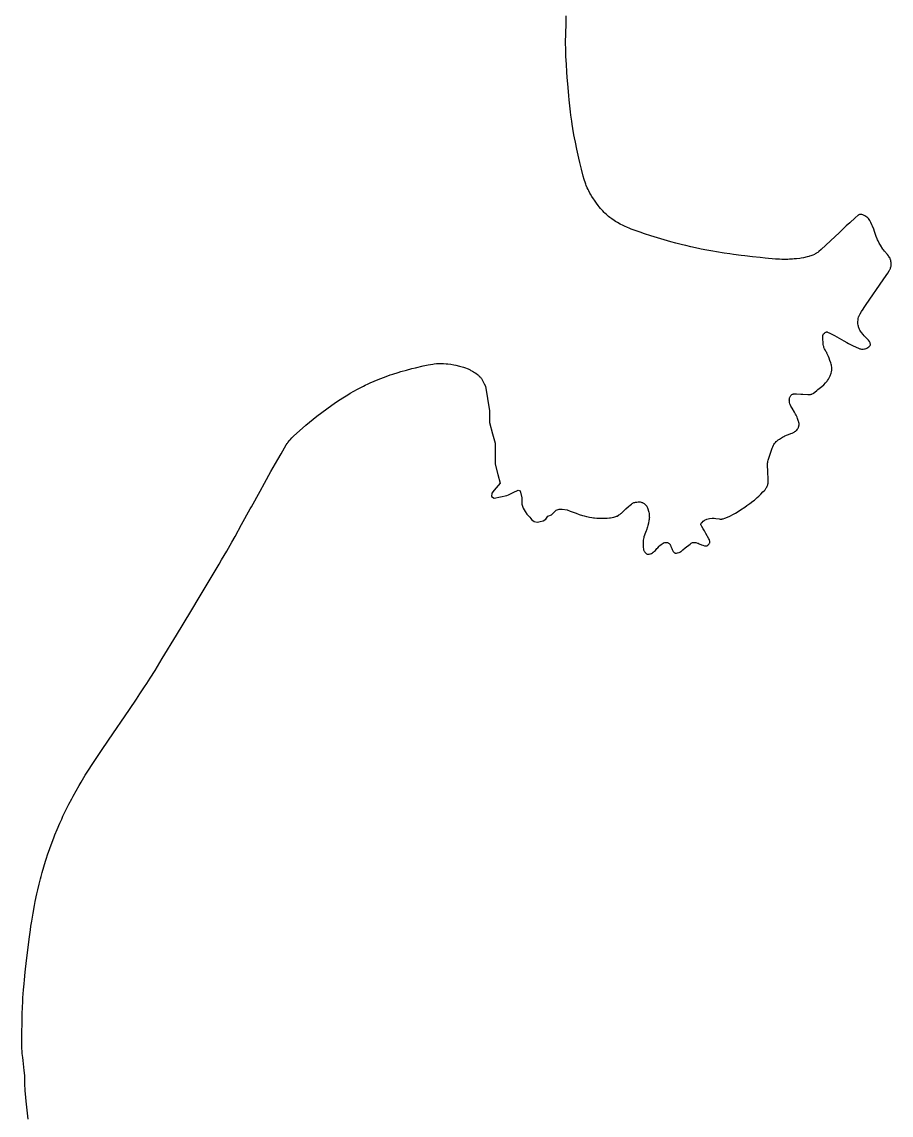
# Model space of a CAD drawing. Header units: millimetres. Extents: x 642261 to 742091, y 6812581 to 6930561.
# Drawn here: x 732677 to 733174, y 6890953 to 6891578 of the extents above; entities that cross this region are included whole.
import ezdxf

# ---------------------------------------------------------------- set-up
doc = ezdxf.new("R2010")
doc.units = ezdxf.units.MM
doc.layers.add('LimiteAreaMunicipio', color=10, linetype='Continuous')
doc.layers.add('LimiteRegional', color=10, linetype='Continuous')

# ---------------------------------------------------------------- blocks, each defined once
blk = doc.blocks.new('compartilhadora_AUTOCAD_OD_1_FMEBLOCK2')
at = {"layer": 'LimiteAreaMunicipio', "color": 7, "linetype": 'Continuous'}
blk.add_lwpolyline([(2805.29315, -6139.8824), (2804.17415, -6129.5943), (2803.96615, -6127.5434), (2803.59615, -6123.4374), (2803.53415, -6122.4863), (2803.49015, -6120.5803), (2803.49115, -6119.3082), (2803.49215, -6117.6114), (2803.47815, -6116.7644), (2803.42415, -6115.4955), (2803.37615, -6114.8614), (2803.07715, -6112.0104), (2802.61815, -6108.2144), (2802.41015, -6106.3143), (2802.22615, -6104.5834), (2801.97915, -6102.2754), (2801.87415, -6101.1194), (2801.76315, -6099.3843), (2801.73515, -6098.5153), (2801.71815, -6096.0063), (2801.76715, -6090.9863), (2801.84115, -6084.4023), (2801.89515, -6081.1104), (2801.93315, -6079.4163), (2802.05115, -6076.0334), (2802.22015, -6072.6523), (2802.35815, -6070.4003), (2802.69215, -6065.8994), (2802.98615, -6062.5264), (2803.20115, -6060.2783), (2803.66715, -6055.7843), (2804.44125, -6049.0473), (2806.11715, -6035.5734), (2806.64615, -6031.5644), (2806.93115, -6029.5653), (2807.38315, -6026.5733), (2808.12215, -6022.0984), (2808.93715, -6017.6393), (2809.37415, -6015.4155), (2810.31115, -6010.9783), (2810.81115, -6008.7643), (2811.60215, -6005.4514), (2812.34815, -6002.5114), (2812.73715, -6001.0444), (2813.34015, -5998.8453), (2814.28915, -5995.5515), (2815.29415, -5992.2643), (2815.81815, -5990.6233), (2816.43215, -5988.7583), (2817.70715, -5985.0523), (2819.04715, -5981.3804), (2819.97515, -5978.9513), (2820.61015, -5977.3394), (2821.91815, -5974.1364), (2823.44905, -5970.5643), (2824.50615, -5968.2014), (2825.22615, -5966.6334), (2826.70415, -5963.5174), (2827.84615, -5961.1974), (2828.62315, -5959.6584), (2830.21515, -5956.5994), (2831.03015, -5955.0794), (2832.69715, -5952.0573), (2834.41515, -5949.0603), (2835.58915, -5947.0764), (2836.38315, -5945.7594), (2838.00215, -5943.1393), (2839.43515, -5940.8744), (2842.33715, -5936.3744), (2845.28215, -5931.9094), (2847.26515, -5928.9484), (2851.26315, -5923.0553), (2863.33915, -5905.4675), (2867.32015, -5899.5824), (2869.29015, -5896.6264), (2871.89115, -5892.6673), (2873.17815, -5890.6794), (2875.08915, -5887.6834), (2877.90915, -5883.1563), (2882.02025, -5876.4355), (2890.20615, -5862.9664), (2898.34915, -5849.4703), (2903.75815, -5840.4614), (2914.54015, -5822.4263), (2916.01815, -5819.9322), (2918.93415, -5814.9254), (2921.80615, -5809.8943), (2923.69915, -5806.5283), (2927.44915, -5799.7773), (2932.35615, -5790.8282), (2933.02015, -5789.6172), (2937.97015, -5780.5784), (2940.46115, -5776.0643), (2944.23515, -5769.3093), (2948.07315, -5762.5804), (2950.02215, -5759.2304), (2952.99215, -5754.2253), (2953.55505, -5753.3504), (2953.69995, -5753.1475), (2953.95715, -5752.7874), (2954.81515, -5751.7073), (2955.26815, -5751.1863), (2956.21715, -5750.1764), (2957.21115, -5749.1984), (2964.24815, -5742.9353), (2970.54715, -5737.7374), (2978.97415, -5731.4313), (2980.30115, -5730.5093), (2982.31015, -5729.1524), (2985.36515, -5727.1734), (2988.12715, -5725.4743), (2989.52615, -5724.6473), (2991.64715, -5723.4335), (2993.79715, -5722.2533), (2994.88315, -5721.6763), (2997.07925, -5720.5484), (2998.18915, -5719.9974), (2999.87015, -5719.1874), (3001.00115, -5718.6614), (3003.26815, -5717.6534), (3005.54115, -5716.7033), (3007.06115, -5716.1004), (3010.11215, -5714.9603), (3012.41115, -5714.1613), (3013.95015, -5713.6514), (3017.04215, -5712.6854), (3018.59715, -5712.2263), (3021.72315, -5711.3494), (3024.87515, -5710.5224), (3026.99115, -5709.9924), (3031.26315, -5708.9773), (3033.13615, -5708.5683), (3034.07315, -5708.3834), (3035.47815, -5708.1363), (3036.88415, -5707.9283), (3037.58715, -5707.8404), (3038.99315, -5707.7004), (3039.69615, -5707.6494), (3040.75115, -5707.5994), (3042.01625, -5707.5864), (3042.86115, -5707.6093), (3044.55015, -5707.7204), (3045.39515, -5707.8074), (3047.08515, -5708.0373), (3048.77515, -5708.3324), (3049.90115, -5708.5605), (3052.15315, -5709.0774), (3053.66015, -5709.4854), (3054.39615, -5709.7154), (3055.48215, -5710.0954), (3056.55115, -5710.5214), (3057.08015, -5710.7533), (3058.13115, -5711.2553), (3058.65415, -5711.5264), (3059.43815, -5711.9603), (3060.74715, -5712.7524), (3061.37915, -5713.1724), (3062.28615, -5713.8423), (3062.85815, -5714.3193), (3063.13215, -5714.5684), (3063.52815, -5714.9564), (3064.02315, -5715.5023), (3064.25515, -5715.7883), (3064.58315, -5716.2353), (3065.02515, -5716.9473), (3066.23615, -5719.1744), (3067.01515, -5720.6635), (3069.33235, -5734.6349), (3069.33235, -5741.2837), (3070.99585, -5747.9324), (3072.42175, -5753.1563), (3072.42175, -5759.0927), (3072.42175, -5764.8426), (3072.42175, -5765.2664), (3074.08515, -5771.2026), (3075.27005, -5776.13), (3071.92735, -5780.0267), (3070.62735, -5781.7894), (3070.44165, -5783.645), (3071.83445, -5784.6656), (3079.07695, -5783.181), (3080.15965, -5782.667), (3082.79105, -5781.4182), (3085.66955, -5780.1194), (3086.87655, -5780.3978), (3087.80515, -5784.48), (3087.80515, -5788.0984), (3088.54795, -5790.4178), (3089.56935, -5792.1806), (3090.58185, -5793.8768), (3092.38515, -5795.4466), (3092.91325, -5796.2091), (3093.34495, -5796.8324), (3094.83805, -5798.0052), (3096.43775, -5798.4316), (3097.41695, -5798.2079), (3098.30415, -5798.0052), (3100.01055, -5797.6853), (3101.50365, -5796.6193), (3102.67675, -5795.0201), (3104.71705, -5794.1493), (3106.39305, -5792.4013), (3107.45375, -5791.5718), (3109.11375, -5790.973), (3110.91215, -5790.9268), (3113.62915, -5791.2954), (3115.34315, -5792.0004), (3117.65915, -5792.8893), (3118.83215, -5793.3113), (3120.61115, -5793.9173), (3122.44715, -5794.4909), (3123.32915, -5794.7664), (3124.78815, -5795.1614), (3125.76725, -5795.3844), (3126.42115, -5795.5164), (3127.73315, -5795.7423), (3128.72015, -5795.8783), (3129.37815, -5795.9543), (3130.69615, -5796.0714), (3131.35515, -5796.1124), (3132.67115, -5796.1633), (3133.98515, -5796.1734), (3134.85815, -5796.1583), (3136.59715, -5796.0803), (3137.89315, -5795.9754), (3138.54115, -5795.8974), (3139.50915, -5795.7384), (3140.46815, -5795.5134), (3140.94415, -5795.3723), (3141.57115, -5795.1504), (3141.88215, -5795.0234), (3142.21335, -5794.8716), (3143.02915, -5794.4434), (3143.31715, -5794.2664), (3143.85915, -5793.8983), (3144.36415, -5793.5134), (3144.68815, -5793.2444), (3145.32115, -5792.6813), (3147.27715, -5790.8405), (3148.83315, -5789.3954), (3149.63015, -5788.6873), (3150.47615, -5787.9884), (3150.92515, -5787.6413), (3151.18415, -5787.4673), (3151.36215, -5787.3684), (3151.73115, -5787.2054), (3152.30625, -5787.0343), (3152.69605, -5786.9573), (3153.46915, -5786.8523), (3154.31615, -5786.7873), (3154.74515, -5786.7854), (3155.39015, -5786.8323), (3156.03615, -5786.9524), (3156.35815, -5787.0423), (3156.78615, -5787.2004), (3156.99815, -5787.2954), (3157.31615, -5787.4604), (3157.78815, -5787.7614), (3158.15115, -5788.0443), (3158.36715, -5788.2413), (3158.74315, -5788.6524), (3158.90515, -5788.8664), (3159.18815, -5789.3144), (3159.42515, -5789.7864), (3159.56415, -5790.1144), (3159.81215, -5790.8044), (3160.17315, -5791.9903), (3160.32715, -5792.5874), (3160.51415, -5793.4833), (3160.64015, -5794.3783), (3160.68205, -5795.2276), (3160.68915, -5795.7144), (3160.66205, -5796.1563), (3160.57815, -5796.8144), (3160.45415, -5797.4954), (3160.16815, -5798.8555), (3159.83315, -5800.2124), (3159.58415, -5801.1143), (3159.03015, -5802.9093), (3158.87615, -5803.3454), (3158.53515, -5804.1964), (3158.05915, -5805.3174), (3157.83315, -5805.8864), (3157.53915, -5806.7684), (3157.44415, -5807.1343), (3157.30215, -5807.8684), (3157.20815, -5808.6054), (3157.09915, -5810.0803), (3157.06915, -5810.8823), (3157.07115, -5811.2834), (3157.09415, -5811.8863), (3157.18115, -5812.7914), (3157.33315, -5813.6953), (3157.43415, -5814.1473), (3157.59115, -5814.6433), (3157.69115, -5814.8773), (3157.87315, -5815.2114), (3158.09215, -5815.5284), (3158.21615, -5815.6814), (3158.42215, -5815.9033), (3158.90715, -5816.3274), (3159.07715, -5816.4453), (3159.43215, -5816.6194), (3159.79715, -5816.7154), (3160.04015, -5816.7363), (3160.20015, -5816.7323), (3160.50815, -5816.6814), (3161.10015, -5816.5054), (3161.39815, -5816.3994), (3161.84115, -5816.2154), (3162.49115, -5815.8804), (3162.90525, -5815.6124), (3163.10515, -5815.4654), (3163.39315, -5815.2253), (3163.64915, -5814.9864), (3164.12115, -5814.4953), (3165.00205, -5813.4984), (3165.46525, -5813.0133), (3166.33215, -5812.1924), (3166.77515, -5811.7962), (3167.45515, -5811.2213), (3168.51115, -5810.4034), (3168.81515, -5810.2174), (3169.03515, -5810.1193), (3169.50915, -5809.9823), (3169.84115, -5809.9344), (3170.06515, -5809.9213), (3170.51615, -5809.9433), (3171.01015, -5810.0403), (3171.47115, -5810.2144), (3171.68315, -5810.3294), (3172.01915, -5810.5674), (3172.17415, -5810.7023), (3172.38415, -5810.9264), (3172.56515, -5811.1754), (3172.64415, -5811.3104), (3172.79815, -5811.6133), (3173.06515, -5812.2293), (3173.54115, -5813.4704), (3173.81215, -5814.0824), (3174.18115, -5814.8545), (3174.39615, -5815.2223), (3174.67215, -5815.5704), (3174.84115, -5815.7343), (3175.04215, -5815.8814), (3175.18415, -5815.9534), (3175.48515, -5816.0464), (3175.64115, -5816.0694), (3175.96015, -5816.0774), (3176.28015, -5816.0443), (3176.89215, -5815.9084), (3177.78515, -5815.6434), (3178.22315, -5815.4693), (3178.64115, -5815.2463), (3178.83915, -5815.1114), (3179.19805, -5814.8354), (3179.88515, -5814.2664), (3181.20615, -5813.1054), (3181.88415, -5812.5383), (3183.25715, -5811.4495), (3183.96115, -5810.9314), (3184.69415, -5810.4514), (3185.07615, -5810.2283), (3185.39915, -5810.0854), (3185.62405, -5810.0214), (3186.09215, -5809.9593), (3186.33315, -5809.9575), (3186.82115, -5809.9984), (3187.30915, -5810.0885), (3188.24615, -5810.3413), (3188.58515, -5810.4513), (3189.25515, -5810.7114), (3190.58515, -5811.2823), (3191.25715, -5811.5324), (3192.24015, -5811.8434), (3192.74515, -5811.9384), (3193.08015, -5811.9524), (3193.24615, -5811.9404), (3193.49215, -5811.8944), (3193.68115, -5811.8344), (3194.05015, -5811.6584), (3194.39715, -5811.4174), (3194.67515, -5811.1593), (3194.80015, -5811.0183), (3194.96815, -5810.7934), (3195.16415, -5810.4385), (3195.23515, -5810.2544), (3195.30015, -5809.9783), (3195.31815, -5809.7434), (3195.31415, -5809.5843), (3195.27115, -5809.2613), (3195.13815, -5808.7753), (3195.01515, -5808.4554), (3194.72315, -5807.8463), (3193.07015, -5804.7723), (3192.22815, -5803.2693), (3191.56015, -5802.2024), (3190.63715, -5800.7863), (3190.24315, -5800.0773), (3190.16515, -5799.8333), (3190.16615, -5799.6138), (3190.24015, -5799.3384), (3190.32115, -5799.1724), (3190.54915, -5798.8394), (3190.84415, -5798.5083), (3191.53115, -5797.8554), (3192.08415, -5797.4044), (3192.45315, -5797.1574), (3192.69915, -5797.0154), (3193.19315, -5796.7773), (3193.56515, -5796.6343), (3194.31415, -5796.4243), (3195.07115, -5796.2864), (3196.62115, -5796.0904), (3196.85015, -5796.0664), (3197.31015, -5796.0503), (3197.77315, -5796.0723), (3198.70415, -5796.1954), (3200.57015, -5796.5273), (3201.18615, -5796.5914), (3201.49215, -5796.6044), (3202.10015, -5796.5784), (3202.40115, -5796.5353), (3202.84815, -5796.4254), (3203.92475, -5796.0608), (3206.32215, -5795.0773), (3207.06715, -5794.7233), (3208.53615, -5793.9643), (3209.98415, -5793.1464), (3210.94315, -5792.5714), (3212.85515, -5791.3643), (3215.30515, -5789.7464), (3216.49215, -5788.9313), (3218.23215, -5787.6834), (3219.93115, -5786.3854), (3220.76815, -5785.7093), (3222.42215, -5784.2933), (3223.24205, -5783.5463), (3224.46415, -5782.3704), (3225.69815, -5781.1173), (3226.29515, -5780.4664), (3226.85915, -5779.7973), (3227.12515, -5779.4554), (3227.61315, -5778.7574), (3227.83215, -5778.3994), (3228.12515, -5777.8534), (3228.34415, -5777.3574), (3228.43815, -5777.1043), (3228.55725, -5776.7214), (3228.68415, -5776.1343), (3228.74315, -5775.5333), (3228.74515, -5775.2274), (3228.69115, -5773.4874), (3228.53215, -5770.0063), (3228.45315, -5768.5393), (3228.34715, -5766.5834), (3228.31115, -5765.6053), (3228.30915, -5765.3034), (3228.33715, -5764.7023), (3228.40515, -5764.1065), (3228.47015, -5763.7104), (3228.64215, -5762.9254), (3228.80115, -5762.3393), (3229.17815, -5761.1744), (3230.03315, -5758.8553), (3230.43615, -5757.6914), (3230.99115, -5756.0074), (3231.31315, -5755.1864), (3231.69925, -5754.3793), (3231.92515, -5753.9814), (3232.33815, -5753.3673), (3232.64215, -5752.9873), (3232.85515, -5752.7463), (3233.30715, -5752.2894), (3233.66515, -5751.9674), (3234.42015, -5751.3653), (3235.21315, -5750.8074), (3236.85015, -5749.7533), (3237.60315, -5749.3244), (3238.12015, -5749.0754), (3239.18115, -5748.6454), (3240.26315, -5748.2613), (3241.71015, -5747.7393), (3242.42315, -5747.4423), (3243.12115, -5747.1034), (3243.46415, -5746.9124), (3243.96715, -5746.5953), (3244.46615, -5746.2243), (3244.69815, -5746.0234), (3245.02315, -5745.7033), (3245.45515, -5745.1774), (3245.70315, -5744.7924), (3245.81515, -5744.5893), (3245.96615, -5744.2713), (3246.10815, -5743.8963), (3246.18415, -5743.6414), (3246.29315, -5743.1224), (3246.32615, -5742.8604), (3246.35015, -5742.3353), (3246.32015, -5741.8133), (3246.27215, -5741.4703), (3246.22715, -5741.2454), (3246.10915, -5740.8064), (3245.73415, -5739.7054), (3245.52915, -5739.1584), (3245.19815, -5738.3423), (3244.65115, -5737.1363), (3244.35115, -5736.5423), (3243.70215, -5735.3863), (3242.34615, -5733.1164), (3241.71415, -5731.9573), (3241.32215, -5731.0943), (3241.15315, -5730.6403), (3240.94815, -5729.9414), (3240.81315, -5729.2324), (3240.77715, -5728.8773), (3240.76715, -5728.4073), (3240.77815, -5728.1743), (3240.81915, -5727.8303), (3240.93615, -5727.3253), (3241.09015, -5726.9094), (3241.18815, -5726.6984), (3241.35915, -5726.3864), (3241.66615, -5725.9434), (3242.02615, -5725.5554), (3242.22415, -5725.3914), (3242.50415, -5725.2113), (3242.65115, -5725.1394), (3242.87815, -5725.0594), (3243.23215, -5725.0043), (3243.80815, -5724.9964), (3244.96015, -5725.0274), (3247.26415, -5725.1663), (3248.41615, -5725.2154), (3251.30115, -5725.3124), (3252.26215, -5725.2973), (3252.74315, -5725.2673), (3252.93105, -5725.2474), (3253.29615, -5725.1743), (3253.64915, -5725.0644), (3253.87815, -5724.9714), (3254.32215, -5724.7454), (3254.64515, -5724.5465), (3255.27215, -5724.0884), (3256.48615, -5723.0614), (3257.09515, -5722.5613), (3258.62915, -5721.3364), (3259.36415, -5720.7153), (3260.43515, -5719.7464), (3261.47415, -5718.7044), (3261.98515, -5718.1463), (3262.41515, -5717.6374), (3262.68415, -5717.2904), (3263.18115, -5716.5773), (3263.40915, -5716.2114), (3263.82415, -5715.4624), (3264.18615, -5714.6884), (3264.39815, -5714.1603), (3264.52715, -5713.8024), (3264.75515, -5713.0733), (3264.91615, -5712.4123), (3264.97915, -5712.0754), (3265.05115, -5711.5664), (3265.10715, -5710.7963), (3265.09815, -5710.0244), (3265.06915, -5709.6413), (3264.96115, -5708.8844), (3264.88115, -5708.5124), (3264.72715, -5707.9664), (3264.49615, -5707.2683), (3264.00415, -5705.8814), (3263.47515, -5704.5053), (3263.10415, -5703.5944), (3262.32215, -5701.7873), (3262.14115, -5701.4074), (3261.74815, -5700.6744), (3261.20315, -5699.7064), (3260.94415, -5699.2064), (3260.59915, -5698.4114), (3260.42215, -5697.8713), (3260.32925, -5697.5104), (3260.19315, -5696.7863), (3260.14615, -5696.4234), (3260.08415, -5695.6984), (3260.01015, -5693.5213), (3259.89515, -5692.2794), (3259.90715, -5691.8663), (3259.93815, -5691.6594), (3260.01615, -5691.3844), (3260.07215, -5691.2463), (3260.18115, -5691.0403), (3260.40915, -5690.7304), (3260.82815, -5690.2834), (3261.04215, -5690.0863), (3261.36615, -5689.8373), (3261.69315, -5689.6574), (3261.85615, -5689.5973), (3262.12715, -5689.5508), (3262.34215, -5689.5623), (3262.58215, -5689.6384), (3263.91515, -5690.2773), (3264.80215, -5690.7293), (3266.57715, -5691.6783), (3271.90415, -5694.6663), (3273.68215, -5695.6234), (3274.57315, -5696.0813), (3277.25715, -5697.4084), (3278.61615, -5698.0553), (3280.66415, -5698.9874), (3281.12015, -5699.1574), (3281.43415, -5699.2424), (3282.08005, -5699.3474), (3282.41115, -5699.3674), (3283.08015, -5699.3464), (3283.75215, -5699.2454), (3284.19715, -5699.1343), (3284.78115, -5698.9364), (3285.06815, -5698.8164), (3285.60015, -5698.5494), (3285.85915, -5698.3964), (3286.22415, -5698.1443), (3286.55115, -5697.8664), (3286.69515, -5697.7173), (3286.93815, -5697.4023), (3287.03315, -5697.2364), (3287.13615, -5696.9774), (3287.18515, -5696.6933), (3287.18415, -5696.4954), (3287.11115, -5696.0873), (3287.04325, -5695.8783), (3286.85915, -5695.4623), (3286.62415, -5695.0554), (3286.44915, -5694.7954), (3286.07915, -5694.3174), (3285.74415, -5693.9373), (3285.04615, -5693.2184), (3283.63415, -5691.8213), (3282.97515, -5691.0754), (3282.00915, -5689.8334), (3281.56415, -5689.1834), (3281.14715, -5688.4824), (3280.95015, -5688.1063), (3280.72115, -5687.6084), (3280.58815, -5687.2744), (3280.36615, -5686.6054), (3280.27615, -5686.2693), (3280.13815, -5685.5974), (3280.05115, -5684.9244), (3280.02115, -5684.4763), (3280.02215, -5683.5844), (3280.07515, -5682.8603), (3280.11815, -5682.4974), (3280.21015, -5681.9533), (3280.41715, -5681.1404), (3280.60715, -5680.6044), (3280.72015, -5680.3384), (3280.91315, -5679.9423), (3281.31015, -5679.2073), (3282.11415, -5677.8074), (3282.93615, -5676.4733), (3283.49715, -5675.6044), (3284.66215, -5673.8745), (3294.45415, -5659.7143), (3296.19315, -5657.1983), (3297.04715, -5655.9203), (3297.89315, -5654.5784), (3298.31315, -5653.8714), (3298.47615, -5653.5613), (3298.56915, -5653.3514), (3298.72215, -5652.9254), (3298.87815, -5652.2764), (3298.94315, -5651.8404), (3299.01115, -5650.9724), (3299.01615, -5650.1753), (3298.99315, -5649.7754), (3298.92115, -5649.1744), (3298.79815, -5648.5744), (3298.71615, -5648.2753), (3298.50715, -5647.6773), (3298.37815, -5647.3803), (3298.15215, -5646.9364), (3297.77315, -5646.3183), (3297.50215, -5645.9363), (3296.92915, -5645.2274), (3295.14815, -5643.2824), (3294.60415, -5642.5974), (3294.35315, -5642.2314), (3292.86915, -5639.9204), (3292.16615, -5638.7394), (3291.52315, -5637.5255), (3291.23125, -5636.9013), (3290.95015, -5636.2334), (3290.45515, -5634.8764), (3289.57015, -5632.1264), (3289.08615, -5630.7624), (3288.41115, -5629.0593), (3288.05315, -5628.2224), (3287.46615, -5626.9813), (3287.02915, -5626.1605), (3286.79315, -5625.7514), (3286.41415, -5625.1393), (3286.11315, -5624.7243), (3285.89115, -5624.4693), (3285.40315, -5624.0093), (3285.14015, -5623.8024), (3284.58415, -5623.4303), (3283.99715, -5623.1093), (3283.59515, -5622.9213), (3282.78215, -5622.5982), (3282.27015, -5622.4573), (3281.99715, -5622.4134), (3281.57915, -5622.3874), (3281.16515, -5622.4153), (3280.96415, -5622.4514), (3280.58405, -5622.5733), (3280.40815, -5622.6614), (3280.16815, -5622.8283), (3278.52815, -5624.2433), (3275.31715, -5627.1313), (3273.34915, -5628.9434), (3269.45515, -5632.5914), (3264.27815, -5637.4712), (3261.66315, -5639.9003), (3259.01315, -5642.3113), (3257.67015, -5643.5074), (3257.02925, -5644.0334), (3256.58215, -5644.3565), (3256.27615, -5644.5603), (3255.64615, -5644.9394), (3255.16015, -5645.2013), (3254.15615, -5645.6684), (3253.11615, -5646.0654), (3252.40715, -5646.2933), (3251.93015, -5646.4303), (3250.96415, -5646.6704), (3248.95315, -5647.0834), (3247.61015, -5647.3163), (3246.71415, -5647.4524), (3244.92015, -5647.6824), (3243.57315, -5647.8173), (3242.67515, -5647.8894), (3240.87915, -5647.9944), (3239.98215, -5648.0264), (3238.18815, -5648.0524), (3236.39615, -5648.0274), (3235.20315, -5647.9834), (3232.82315, -5647.8323), (3227.01415, -5647.3313), (3224.11015, -5647.0554), (3219.75615, -5646.6044), (3215.40325, -5646.1065), (3213.22715, -5645.8383), (3208.87615, -5645.2623), (3206.70215, -5644.9534), (3203.44115, -5644.4624), (3199.09515, -5643.7513), (3196.92315, -5643.3714), (3193.66615, -5642.7694), (3190.41115, -5642.1264), (3188.78415, -5641.7893), (3184.41715, -5640.8324), (3181.52815, -5640.1574), (3179.61015, -5639.6904), (3175.79215, -5638.7173), (3172.94325, -5637.9524), (3171.05015, -5637.4253), (3167.27415, -5636.3314), (3165.39215, -5635.7644), (3161.63415, -5634.5904), (3157.88315, -5633.3624), (3155.38405, -5632.5134), (3150.38615, -5630.7445), (3149.07015, -5630.2434), (3148.20615, -5629.8894), (3146.51015, -5629.1313), (3145.67515, -5628.7283), (3144.03215, -5627.8693), (3142.41615, -5626.9413), (3141.35215, -5626.2834), (3140.64815, -5625.8274), (3139.24815, -5624.8703), (3138.10515, -5624.0254), (3137.37215, -5623.4423), (3136.89515, -5623.0443), (3135.97015, -5622.2283), (3135.29815, -5621.5962), (3134.86015, -5621.1664), (3134.00715, -5620.2844), (3132.77615, -5618.9043), (3131.98415, -5617.9454), (3131.46615, -5617.2884), (3130.45215, -5615.9314), (3129.25715, -5614.2343), (3128.68415, -5613.3813), (3127.85815, -5612.0933), (3127.07515, -5610.7914), (3126.70015, -5610.1344), (3125.98715, -5608.8064), (3125.65015, -5608.1334), (3125.16915, -5607.1133), (3124.57715, -5605.7304), (3124.30315, -5605.0273), (3123.92015, -5603.9574), (3123.57415, -5602.8683), (3123.41415, -5602.3164), (3122.88215, -5600.3844), (3121.86415, -5596.5184), (3120.90615, -5592.6524), (3120.30115, -5590.0723), (3119.91215, -5588.3523), (3119.16915, -5584.9104), (3118.38815, -5581.0334), (3117.89915, -5578.4464), (3117.58715, -5576.7194), (3116.99715, -5573.2633), (3116.58415, -5570.6674), (3116.32315, -5568.9354), (3115.83215, -5565.4664), (3115.60415, -5563.7284), (3115.17915, -5560.2483), (3114.79715, -5556.7614), (3114.56515, -5554.4314), (3114.15915, -5549.7594), (3113.70415, -5543.8223), (3113.49415, -5540.8524), (3113.21515, -5536.3984), (3112.99415, -5531.9443), (3112.91115, -5529.7184), (3112.83415, -5526.7494), (3112.81115, -5525.2654), (3112.79815, -5523.0384), (3112.83015, -5519.7003), (3113.01515, -5512.3454), (3113.13715, -5508.6684)], dxfattribs=at)

msp = doc.modelspace()

# ---------------------------------------------------------------- linework, layer by layer
at = {"layer": 'LimiteRegional', "color": 7, "linetype": 'Continuous'}
msp.add_lwpolyline([(732680.636, 6890950.346), (732679.517, 6890960.6341), (732679.309, 6890962.685), (732678.939, 6890966.791), (732678.877, 6890967.7421), (732678.833, 6890969.6481), (732678.834, 6890970.9202), (732678.835, 6890972.617), (732678.821, 6890973.464), (732678.767, 6890974.7329), (732678.719, 6890975.367), (732678.42, 6890978.218), (732677.961, 6890982.014), (732677.753, 6890983.9141), (732677.569, 6890985.645), (732677.322, 6890987.953), (732677.217, 6890989.109), (732677.106, 6890990.8441), (732677.078, 6890991.7131), (732677.061, 6890994.2221), (732677.11, 6890999.2421), (732677.184, 6891005.8261), (732677.238, 6891009.118), (732677.276, 6891010.8121), (732677.394, 6891014.195), (732677.563, 6891017.5761), (732677.701, 6891019.8281), (732678.035, 6891024.329), (732678.329, 6891027.702), (732678.544, 6891029.9501), (732679.01, 6891034.4441), (732679.7841, 6891041.1811), (732681.46, 6891054.655), (732681.989, 6891058.664), (732682.274, 6891060.6631), (732682.726, 6891063.6551), (732683.465, 6891068.13), (732684.28, 6891072.5891), (732684.717, 6891074.8129), (732685.654, 6891079.2501), (732686.154, 6891081.4641), (732686.945, 6891084.777), (732687.691, 6891087.717), (732688.08, 6891089.184), (732688.683, 6891091.3831), (732689.632, 6891094.6769), (732690.637, 6891097.9641), (732691.161, 6891099.6051), (732691.775, 6891101.4701), (732693.05, 6891105.1761), (732694.39, 6891108.848), (732695.318, 6891111.2771), (732695.953, 6891112.889), (732697.261, 6891116.092), (732698.7919, 6891119.6641), (732699.849, 6891122.027), (732700.569, 6891123.595), (732702.047, 6891126.711), (732703.189, 6891129.031), (732703.966, 6891130.57), (732705.558, 6891133.629), (732706.373, 6891135.149), (732708.04, 6891138.1711), (732709.758, 6891141.1681), (732710.932, 6891143.152), (732711.726, 6891144.469), (732713.345, 6891147.0891), (732714.778, 6891149.354), (732717.68, 6891153.854), (732720.625, 6891158.319), (732722.608, 6891161.28), (732726.606, 6891167.1731), (732738.682, 6891184.7609), (732742.663, 6891190.646), (732744.633, 6891193.602), (732747.234, 6891197.5611), (732748.521, 6891199.549), (732750.432, 6891202.545), (732753.252, 6891207.0721), (732757.3631, 6891213.7929), (732765.549, 6891227.262), (732773.692, 6891240.7581), (732779.101, 6891249.767), (732789.883, 6891267.8021), (732791.361, 6891270.2962), (732794.277, 6891275.303), (732797.149, 6891280.3341), (732799.042, 6891283.7001), (732802.792, 6891290.4511), (732807.699, 6891299.4002), (732808.363, 6891300.6112), (732813.313, 6891309.65), (732815.804, 6891314.1641), (732819.578, 6891320.9191), (732823.416, 6891327.648), (732825.365, 6891330.998), (732828.335, 6891336.0031), (732828.8979, 6891336.878), (732829.0428, 6891337.0809), (732829.3, 6891337.441), (732830.158, 6891338.5211), (732830.611, 6891339.0421), (732831.56, 6891340.052), (732832.554, 6891341.03), (732839.591, 6891347.2931), (732845.89, 6891352.491), (732854.317, 6891358.7971), (732855.644, 6891359.7191), (732857.653, 6891361.076), (732860.708, 6891363.055), (732863.47, 6891364.7541), (732864.869, 6891365.5811), (732866.99, 6891366.7949), (732869.14, 6891367.9751), (732870.226, 6891368.5521), (732872.4221, 6891369.68), (732873.532, 6891370.231), (732875.213, 6891371.041), (732876.344, 6891371.567), (732878.611, 6891372.575), (732880.884, 6891373.5251), (732882.404, 6891374.128), (732885.455, 6891375.2681), (732887.754, 6891376.0671), (732889.293, 6891376.577), (732892.385, 6891377.543), (732893.94, 6891378.0021), (732897.066, 6891378.879), (732900.218, 6891379.706), (732902.334, 6891380.236), (732906.606, 6891381.2511), (732908.479, 6891381.6601), (732909.416, 6891381.845), (732910.821, 6891382.0921), (732912.227, 6891382.3001), (732912.93, 6891382.388), (732914.336, 6891382.528), (732915.039, 6891382.579), (732916.094, 6891382.629), (732917.3591, 6891382.642), (732918.204, 6891382.6191), (732919.893, 6891382.508), (732920.738, 6891382.421), (732922.428, 6891382.1911), (732924.118, 6891381.896), (732925.244, 6891381.6679), (732927.496, 6891381.151), (732929.003, 6891380.743), (732929.739, 6891380.513), (732930.825, 6891380.133), (732931.894, 6891379.707), (732932.423, 6891379.4751), (732933.474, 6891378.9731), (732933.997, 6891378.702), (732934.781, 6891378.2681), (732936.09, 6891377.476), (732936.722, 6891377.056), (732937.629, 6891376.3861), (732938.201, 6891375.9091), (732938.475, 6891375.66), (732938.871, 6891375.272), (732939.366, 6891374.7261), (732939.598, 6891374.4401), (732939.926, 6891373.9931), (732940.368, 6891373.2811), (732941.579, 6891371.054), (732942.358, 6891369.5649), (732944.6752, 6891355.5935), (732944.6752, 6891348.9447), (732946.3387, 6891342.296), (732947.7646, 6891337.0721), (732947.7646, 6891331.1357), (732947.7646, 6891325.3858), (732947.7646, 6891324.962), (732949.428, 6891319.0258), (732950.6129, 6891314.0984), (732947.2702, 6891310.2017), (732945.9702, 6891308.439), (732945.7845, 6891306.5834), (732947.1773, 6891305.5628), (732954.4198, 6891307.0474), (732955.5025, 6891307.5614), (732958.1339, 6891308.8102), (732961.0124, 6891310.109), (732962.2194, 6891309.8306), (732963.148, 6891305.7484), (732963.148, 6891302.13), (732963.8908, 6891299.8106), (732964.9122, 6891298.0478), (732965.9247, 6891296.3516), (732967.728, 6891294.7818), (732968.2561, 6891294.0193), (732968.6878, 6891293.396), (732970.1809, 6891292.2232), (732971.7806, 6891291.7968), (732972.7598, 6891292.0205), (732973.647, 6891292.2232), (732975.3534, 6891292.5431), (732976.8465, 6891293.6091), (732978.0196, 6891295.2083), (732980.0599, 6891296.0791), (732981.7359, 6891297.8271), (732982.7966, 6891298.6566), (732984.4566, 6891299.2554), (732986.255, 6891299.3016), (732988.972, 6891298.933), (732990.686, 6891298.228), (732993.002, 6891297.3391), (732994.175, 6891296.9171), (732995.954, 6891296.3111), (732997.79, 6891295.7375), (732998.672, 6891295.462), (733000.131, 6891295.067), (733001.1101, 6891294.844), (733001.764, 6891294.712), (733003.076, 6891294.4861), (733004.063, 6891294.3501), (733004.721, 6891294.2741), (733006.039, 6891294.157), (733006.698, 6891294.116), (733008.014, 6891294.0651), (733009.328, 6891294.055), (733010.201, 6891294.0701), (733011.94, 6891294.1481), (733013.236, 6891294.253), (733013.884, 6891294.331), (733014.852, 6891294.49), (733015.811, 6891294.715), (733016.287, 6891294.8561), (733016.914, 6891295.078), (733017.225, 6891295.205), (733017.5562, 6891295.3568), (733018.372, 6891295.785), (733018.66, 6891295.962), (733019.202, 6891296.3301), (733019.707, 6891296.715), (733020.031, 6891296.984), (733020.664, 6891297.5471), (733022.62, 6891299.3879), (733024.176, 6891300.833), (733024.973, 6891301.5411), (733025.819, 6891302.24), (733026.268, 6891302.5871), (733026.527, 6891302.7611), (733026.705, 6891302.86), (733027.074, 6891303.023), (733027.6491, 6891303.1941), (733028.0389, 6891303.2711), (733028.812, 6891303.3761), (733029.659, 6891303.4411), (733030.088, 6891303.443), (733030.733, 6891303.3961), (733031.379, 6891303.276), (733031.701, 6891303.1861), (733032.129, 6891303.028), (733032.341, 6891302.933), (733032.659, 6891302.768), (733033.131, 6891302.467), (733033.494, 6891302.1841), (733033.71, 6891301.9871), (733034.086, 6891301.576), (733034.248, 6891301.362), (733034.531, 6891300.914), (733034.768, 6891300.442), (733034.907, 6891300.114), (733035.155, 6891299.424), (733035.516, 6891298.2381), (733035.67, 6891297.641), (733035.857, 6891296.7451), (733035.983, 6891295.8501), (733036.0249, 6891295.0008), (733036.032, 6891294.514), (733036.0049, 6891294.0721), (733035.921, 6891293.414), (733035.797, 6891292.733), (733035.511, 6891291.3729), (733035.176, 6891290.016), (733034.927, 6891289.1141), (733034.373, 6891287.3191), (733034.219, 6891286.883), (733033.878, 6891286.032), (733033.402, 6891284.911), (733033.176, 6891284.342), (733032.882, 6891283.46), (733032.787, 6891283.0941), (733032.645, 6891282.36), (733032.551, 6891281.623), (733032.442, 6891280.1481), (733032.412, 6891279.3461), (733032.414, 6891278.945), (733032.437, 6891278.3421), (733032.524, 6891277.437), (733032.676, 6891276.5331), (733032.777, 6891276.0811), (733032.934, 6891275.5851), (733033.034, 6891275.3511), (733033.216, 6891275.017), (733033.435, 6891274.7), (733033.559, 6891274.547), (733033.765, 6891274.3251), (733034.25, 6891273.901), (733034.42, 6891273.7831), (733034.775, 6891273.609), (733035.14, 6891273.513), (733035.383, 6891273.4921), (733035.543, 6891273.4961), (733035.851, 6891273.547), (733036.443, 6891273.723), (733036.741, 6891273.829), (733037.184, 6891274.013), (733037.834, 6891274.348), (733038.2481, 6891274.616), (733038.448, 6891274.763), (733038.736, 6891275.0031), (733038.992, 6891275.242), (733039.464, 6891275.7331), (733040.3449, 6891276.73), (733040.8081, 6891277.2151), (733041.675, 6891278.036), (733042.118, 6891278.4322), (733042.798, 6891279.0071), (733043.854, 6891279.825), (733044.158, 6891280.011), (733044.378, 6891280.1091), (733044.852, 6891280.2461), (733045.184, 6891280.294), (733045.408, 6891280.3071), (733045.859, 6891280.2851), (733046.353, 6891280.1881), (733046.814, 6891280.014), (733047.026, 6891279.899), (733047.362, 6891279.661), (733047.517, 6891279.5261), (733047.727, 6891279.302), (733047.908, 6891279.053), (733047.987, 6891278.918), (733048.141, 6891278.6151), (733048.408, 6891277.9991), (733048.884, 6891276.758), (733049.155, 6891276.146), (733049.524, 6891275.3739), (733049.739, 6891275.0061), (733050.015, 6891274.658), (733050.184, 6891274.4941), (733050.385, 6891274.347), (733050.527, 6891274.275), (733050.828, 6891274.182), (733050.984, 6891274.159), (733051.303, 6891274.151), (733051.623, 6891274.1841), (733052.235, 6891274.32), (733053.128, 6891274.585), (733053.566, 6891274.7591), (733053.984, 6891274.9821), (733054.182, 6891275.117), (733054.5409, 6891275.393), (733055.228, 6891275.962), (733056.549, 6891277.123), (733057.227, 6891277.6901), (733058.6, 6891278.7789), (733059.304, 6891279.297), (733060.037, 6891279.777), (733060.419, 6891280.0001), (733060.742, 6891280.143), (733060.9669, 6891280.207), (733061.435, 6891280.2691), (733061.676, 6891280.2709), (733062.164, 6891280.23), (733062.652, 6891280.1399), (733063.589, 6891279.8871), (733063.928, 6891279.7771), (733064.598, 6891279.517), (733065.928, 6891278.9461), (733066.6, 6891278.696), (733067.583, 6891278.385), (733068.088, 6891278.29), (733068.423, 6891278.276), (733068.589, 6891278.288), (733068.835, 6891278.334), (733069.024, 6891278.394), (733069.393, 6891278.57), (733069.74, 6891278.811), (733070.018, 6891279.0691), (733070.143, 6891279.2101), (733070.311, 6891279.435), (733070.507, 6891279.7899), (733070.578, 6891279.974), (733070.643, 6891280.2501), (733070.661, 6891280.485), (733070.657, 6891280.6441), (733070.614, 6891280.9671), (733070.481, 6891281.4531), (733070.358, 6891281.773), (733070.066, 6891282.3821), (733068.413, 6891285.4561), (733067.571, 6891286.9591), (733066.903, 6891288.026), (733065.98, 6891289.4421), (733065.586, 6891290.1511), (733065.508, 6891290.3951), (733065.509, 6891290.6146), (733065.583, 6891290.89), (733065.664, 6891291.056), (733065.892, 6891291.389), (733066.187, 6891291.7201), (733066.874, 6891292.373), (733067.427, 6891292.824), (733067.796, 6891293.071), (733068.042, 6891293.213), (733068.536, 6891293.4511), (733068.908, 6891293.5941), (733069.657, 6891293.8041), (733070.414, 6891293.942), (733071.964, 6891294.138), (733072.193, 6891294.162), (733072.653, 6891294.1781), (733073.116, 6891294.1561), (733074.047, 6891294.033), (733075.913, 6891293.7011), (733076.529, 6891293.637), (733076.835, 6891293.624), (733077.443, 6891293.65), (733077.744, 6891293.6931), (733078.191, 6891293.803), (733079.2676, 6891294.1676), (733081.665, 6891295.1511), (733082.41, 6891295.5051), (733083.879, 6891296.2641), (733085.327, 6891297.082), (733086.286, 6891297.657), (733088.198, 6891298.8641), (733090.648, 6891300.482), (733091.835, 6891301.2971), (733093.575, 6891302.545), (733095.274, 6891303.843), (733096.111, 6891304.5191), (733097.765, 6891305.9351), (733098.5849, 6891306.6821), (733099.807, 6891307.858), (733101.041, 6891309.1111), (733101.638, 6891309.762), (733102.202, 6891310.4311), (733102.468, 6891310.773), (733102.956, 6891311.471), (733103.175, 6891311.829), (733103.468, 6891312.375), (733103.687, 6891312.871), (733103.781, 6891313.1241), (733103.9001, 6891313.507), (733104.027, 6891314.0941), (733104.086, 6891314.6951), (733104.088, 6891315.001), (733104.034, 6891316.741), (733103.875, 6891320.2221), (733103.796, 6891321.6891), (733103.69, 6891323.645), (733103.654, 6891324.6231), (733103.652, 6891324.925), (733103.68, 6891325.5261), (733103.748, 6891326.1219), (733103.813, 6891326.518), (733103.985, 6891327.303), (733104.144, 6891327.8891), (733104.521, 6891329.054), (733105.376, 6891331.3731), (733105.779, 6891332.537), (733106.334, 6891334.221), (733106.656, 6891335.042), (733107.0421, 6891335.8491), (733107.268, 6891336.247), (733107.681, 6891336.8611), (733107.985, 6891337.2411), (733108.198, 6891337.4821), (733108.65, 6891337.939), (733109.008, 6891338.261), (733109.763, 6891338.8631), (733110.556, 6891339.421), (733112.193, 6891340.4751), (733112.946, 6891340.904), (733113.463, 6891341.153), (733114.524, 6891341.583), (733115.606, 6891341.9671), (733117.053, 6891342.4891), (733117.766, 6891342.7861), (733118.464, 6891343.125), (733118.807, 6891343.316), (733119.31, 6891343.6331), (733119.809, 6891344.0041), (733120.041, 6891344.205), (733120.366, 6891344.5251), (733120.798, 6891345.051), (733121.046, 6891345.436), (733121.158, 6891345.6391), (733121.309, 6891345.9571), (733121.451, 6891346.3321), (733121.527, 6891346.587), (733121.636, 6891347.106), (733121.669, 6891347.368), (733121.693, 6891347.8931), (733121.663, 6891348.4151), (733121.615, 6891348.7581), (733121.57, 6891348.983), (733121.452, 6891349.422), (733121.077, 6891350.523), (733120.872, 6891351.07), (733120.541, 6891351.8861), (733119.994, 6891353.0921), (733119.694, 6891353.6861), (733119.045, 6891354.8421), (733117.689, 6891357.112), (733117.057, 6891358.2711), (733116.665, 6891359.1341), (733116.496, 6891359.5881), (733116.291, 6891360.287), (733116.156, 6891360.996), (733116.12, 6891361.3511), (733116.11, 6891361.8211), (733116.121, 6891362.0541), (733116.162, 6891362.3981), (733116.279, 6891362.9031), (733116.433, 6891363.319), (733116.531, 6891363.53), (733116.702, 6891363.842), (733117.009, 6891364.285), (733117.369, 6891364.673), (733117.567, 6891364.837), (733117.847, 6891365.0171), (733117.994, 6891365.089), (733118.221, 6891365.169), (733118.575, 6891365.2241), (733119.151, 6891365.232), (733120.303, 6891365.201), (733122.607, 6891365.0621), (733123.759, 6891365.013), (733126.644, 6891364.916), (733127.605, 6891364.9311), (733128.086, 6891364.9611), (733128.2739, 6891364.981), (733128.639, 6891365.0541), (733128.992, 6891365.164), (733129.221, 6891365.257), (733129.665, 6891365.483), (733129.988, 6891365.6819), (733130.615, 6891366.14), (733131.829, 6891367.167), (733132.438, 6891367.6671), (733133.972, 6891368.892), (733134.707, 6891369.5131), (733135.778, 6891370.482), (733136.817, 6891371.524), (733137.328, 6891372.0821), (733137.758, 6891372.591), (733138.027, 6891372.938), (733138.524, 6891373.6511), (733138.752, 6891374.017), (733139.167, 6891374.766), (733139.529, 6891375.54), (733139.741, 6891376.0681), (733139.87, 6891376.426), (733140.098, 6891377.1551), (733140.259, 6891377.8161), (733140.322, 6891378.153), (733140.394, 6891378.662), (733140.45, 6891379.4321), (733140.441, 6891380.204), (733140.412, 6891380.5871), (733140.304, 6891381.344), (733140.224, 6891381.716), (733140.07, 6891382.262), (733139.839, 6891382.9601), (733139.347, 6891384.347), (733138.818, 6891385.7231), (733138.447, 6891386.634), (733137.665, 6891388.4411), (733137.484, 6891388.821), (733137.091, 6891389.554), (733136.546, 6891390.522), (733136.287, 6891391.022), (733135.942, 6891391.817), (733135.765, 6891392.3571), (733135.6721, 6891392.718), (733135.536, 6891393.4421), (733135.489, 6891393.805), (733135.427, 6891394.53), (733135.353, 6891396.7071), (733135.238, 6891397.949), (733135.25, 6891398.3621), (733135.281, 6891398.569), (733135.359, 6891398.844), (733135.415, 6891398.9821), (733135.524, 6891399.1881), (733135.752, 6891399.498), (733136.171, 6891399.945), (733136.385, 6891400.1421), (733136.709, 6891400.3911), (733137.036, 6891400.571), (733137.199, 6891400.6311), (733137.47, 6891400.6776), (733137.685, 6891400.6661), (733137.925, 6891400.59), (733139.258, 6891399.9511), (733140.145, 6891399.4991), (733141.92, 6891398.5501), (733147.247, 6891395.5621), (733149.025, 6891394.605), (733149.916, 6891394.1471), (733152.6, 6891392.82), (733153.959, 6891392.1731), (733156.007, 6891391.241), (733156.463, 6891391.071), (733156.777, 6891390.986), (733157.4229, 6891390.881), (733157.754, 6891390.861), (733158.423, 6891390.882), (733159.095, 6891390.983), (733159.54, 6891391.0941), (733160.124, 6891391.292), (733160.411, 6891391.412), (733160.943, 6891391.679), (733161.202, 6891391.832), (733161.567, 6891392.0841), (733161.894, 6891392.362), (733162.038, 6891392.5111), (733162.281, 6891392.8261), (733162.376, 6891392.992), (733162.479, 6891393.251), (733162.528, 6891393.5351), (733162.527, 6891393.733), (733162.454, 6891394.1411), (733162.3861, 6891394.3501), (733162.202, 6891394.7661), (733161.967, 6891395.173), (733161.792, 6891395.433), (733161.422, 6891395.911), (733161.087, 6891396.2911), (733160.389, 6891397.01), (733158.977, 6891398.4071), (733158.318, 6891399.153), (733157.352, 6891400.395), (733156.907, 6891401.045), (733156.49, 6891401.746), (733156.293, 6891402.1221), (733156.064, 6891402.62), (733155.931, 6891402.954), (733155.709, 6891403.623), (733155.619, 6891403.9591), (733155.481, 6891404.631), (733155.394, 6891405.304), (733155.364, 6891405.7521), (733155.365, 6891406.644), (733155.418, 6891407.3681), (733155.461, 6891407.731), (733155.553, 6891408.2751), (733155.76, 6891409.088), (733155.95, 6891409.624), (733156.063, 6891409.89), (733156.256, 6891410.2861), (733156.653, 6891411.0211), (733157.457, 6891412.421), (733158.279, 6891413.7551), (733158.84, 6891414.624), (733160.005, 6891416.3539), (733169.797, 6891430.5141), (733171.536, 6891433.0301), (733172.39, 6891434.3081), (733173.236, 6891435.65), (733173.656, 6891436.357), (733173.819, 6891436.6671), (733173.912, 6891436.877), (733174.065, 6891437.303), (733174.221, 6891437.952), (733174.286, 6891438.388), (733174.354, 6891439.256), (733174.359, 6891440.0531), (733174.336, 6891440.453), (733174.264, 6891441.054), (733174.141, 6891441.654), (733174.059, 6891441.9531), (733173.85, 6891442.5511), (733173.721, 6891442.8481), (733173.495, 6891443.292), (733173.116, 6891443.9101), (733172.845, 6891444.2921), (733172.272, 6891445.001), (733170.491, 6891446.946), (733169.947, 6891447.631), (733169.696, 6891447.997), (733168.212, 6891450.308), (733167.509, 6891451.489), (733166.866, 6891452.7029), (733166.5741, 6891453.3271), (733166.293, 6891453.995), (733165.798, 6891455.352), (733164.913, 6891458.102), (733164.429, 6891459.466), (733163.754, 6891461.1691), (733163.396, 6891462.006), (733162.809, 6891463.2471), (733162.372, 6891464.0679), (733162.136, 6891464.477), (733161.757, 6891465.0891), (733161.456, 6891465.5041), (733161.234, 6891465.7591), (733160.746, 6891466.2191), (733160.483, 6891466.426), (733159.927, 6891466.7981), (733159.34, 6891467.1191), (733158.938, 6891467.3071), (733158.125, 6891467.6302), (733157.613, 6891467.7711), (733157.34, 6891467.815), (733156.922, 6891467.841), (733156.508, 6891467.8131), (733156.307, 6891467.777), (733155.9269, 6891467.6551), (733155.751, 6891467.567), (733155.511, 6891467.4001), (733153.871, 6891465.9851), (733150.66, 6891463.0971), (733148.692, 6891461.285), (733144.798, 6891457.637), (733139.621, 6891452.7572), (733137.006, 6891450.3281), (733134.356, 6891447.9171), (733133.013, 6891446.721), (733132.3721, 6891446.195), (733131.925, 6891445.8719), (733131.619, 6891445.6681), (733130.989, 6891445.289), (733130.503, 6891445.0271), (733129.499, 6891444.56), (733128.459, 6891444.163), (733127.75, 6891443.9351), (733127.273, 6891443.7981), (733126.307, 6891443.558), (733124.296, 6891443.145), (733122.953, 6891442.9121), (733122.057, 6891442.776), (733120.263, 6891442.546), (733118.916, 6891442.4111), (733118.018, 6891442.339), (733116.222, 6891442.234), (733115.325, 6891442.202), (733113.531, 6891442.176), (733111.739, 6891442.201), (733110.546, 6891442.245), (733108.166, 6891442.3961), (733102.357, 6891442.8971), (733099.453, 6891443.173), (733095.099, 6891443.624), (733090.7461, 6891444.1219), (733088.57, 6891444.3901), (733084.219, 6891444.9661), (733082.045, 6891445.275), (733078.784, 6891445.766), (733074.438, 6891446.4771), (733072.266, 6891446.857), (733069.009, 6891447.459), (733065.754, 6891448.102), (733064.127, 6891448.4391), (733059.76, 6891449.396), (733056.871, 6891450.071), (733054.953, 6891450.538), (733051.135, 6891451.5111), (733048.2861, 6891452.276), (733046.393, 6891452.8031), (733042.617, 6891453.897), (733040.735, 6891454.464), (733036.977, 6891455.638), (733033.226, 6891456.866), (733030.7269, 6891457.715), (733025.729, 6891459.4839), (733024.413, 6891459.985), (733023.549, 6891460.339), (733021.853, 6891461.0971), (733021.018, 6891461.5001), (733019.375, 6891462.3591), (733017.759, 6891463.2871), (733016.695, 6891463.945), (733015.991, 6891464.401), (733014.591, 6891465.3581), (733013.448, 6891466.203), (733012.715, 6891466.7861), (733012.238, 6891467.1841), (733011.313, 6891468.0001), (733010.641, 6891468.6322), (733010.203, 6891469.062), (733009.35, 6891469.944), (733008.119, 6891471.3241), (733007.327, 6891472.283), (733006.809, 6891472.94), (733005.795, 6891474.297), (733004.6, 6891475.9941), (733004.027, 6891476.8471), (733003.201, 6891478.1351), (733002.418, 6891479.437), (733002.043, 6891480.094), (733001.33, 6891481.422), (733000.993, 6891482.095), (733000.512, 6891483.1151), (732999.92, 6891484.498), (732999.646, 6891485.2011), (732999.263, 6891486.271), (732998.917, 6891487.3601), (732998.757, 6891487.912), (732998.225, 6891489.844), (732997.207, 6891493.71), (732996.249, 6891497.576), (732995.644, 6891500.1561), (732995.255, 6891501.8761), (732994.512, 6891505.318), (732993.731, 6891509.195), (732993.242, 6891511.782), (732992.93, 6891513.509), (732992.34, 6891516.9651), (732991.927, 6891519.561), (732991.666, 6891521.293), (732991.175, 6891524.762), (732990.947, 6891526.5), (732990.522, 6891529.9801), (732990.14, 6891533.467), (732989.908, 6891535.797), (732989.502, 6891540.469), (732989.047, 6891546.4061), (732988.837, 6891549.376), (732988.558, 6891553.83), (732988.337, 6891558.2841), (732988.254, 6891560.51), (732988.177, 6891563.479), (732988.154, 6891564.963), (732988.141, 6891567.19), (732988.173, 6891570.5281), (732988.358, 6891577.883), (732988.48, 6891581.56)], dxfattribs=at)

# ---------------------------------------------------------------- block references
at = {"layer": 'LimiteAreaMunicipio', "color": 7, "linetype": 'Continuous'}
msp.add_blockref('compartilhadora_AUTOCAD_OD_1_FMEBLOCK2', (729875.3428, 6897090.2284), dxfattribs=at)

doc.saveas('drawing.dxf')
